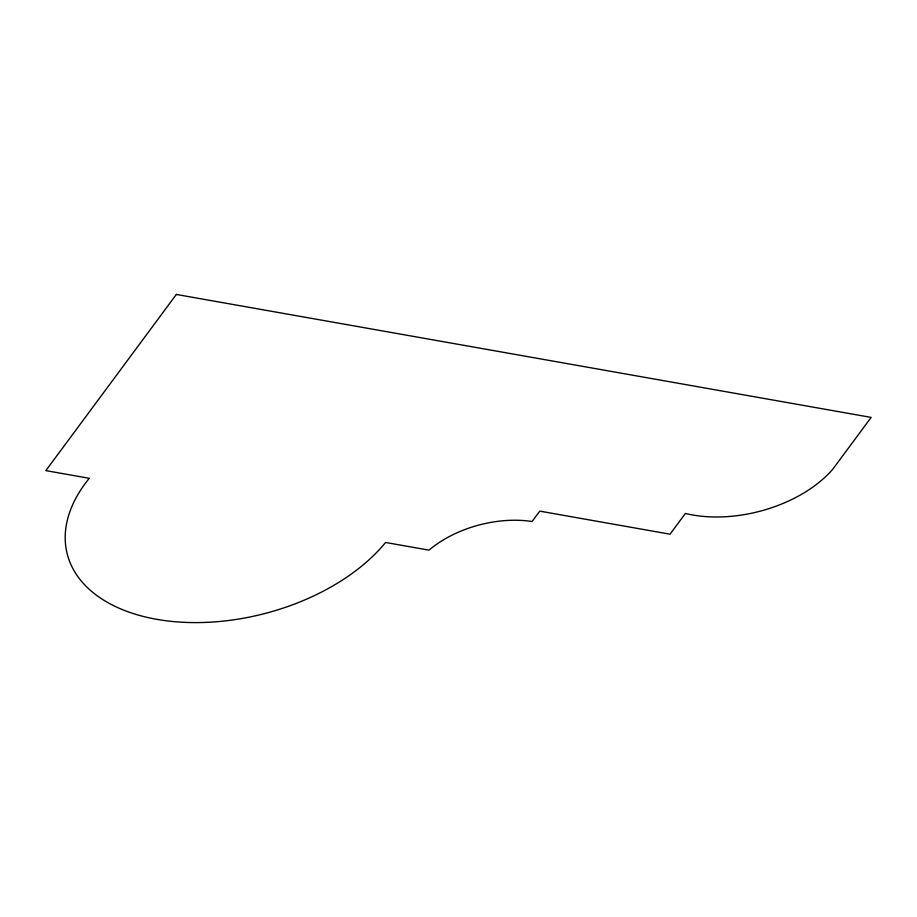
<?xml version="1.0" encoding="UTF-8"?>
<svg xmlns="http://www.w3.org/2000/svg" width="917" height="917" viewBox="0 0 917 917"><rect width="100%" height="100%" fill="white"/><g stroke="black" fill="none" stroke-linecap="round" stroke-linejoin="round"><path stroke-width="1.38" d="M176.339 294.449L45.85 470.616L89.27 478.307A175.697 106.716 -14.4 0 0 149.597 617.92A175.697 106.716 -14.4 0 0 385.576 542.463L429.007 550.154A89.19 54.172 -14.4 0 1 532.089 521.509L539.758 511.136L670.04 534.198L685.389 513.474A108.963 66.184 -14.4 0 0 832.774 469.217L871.15 417.407L176.339 294.449"/></g></svg>
